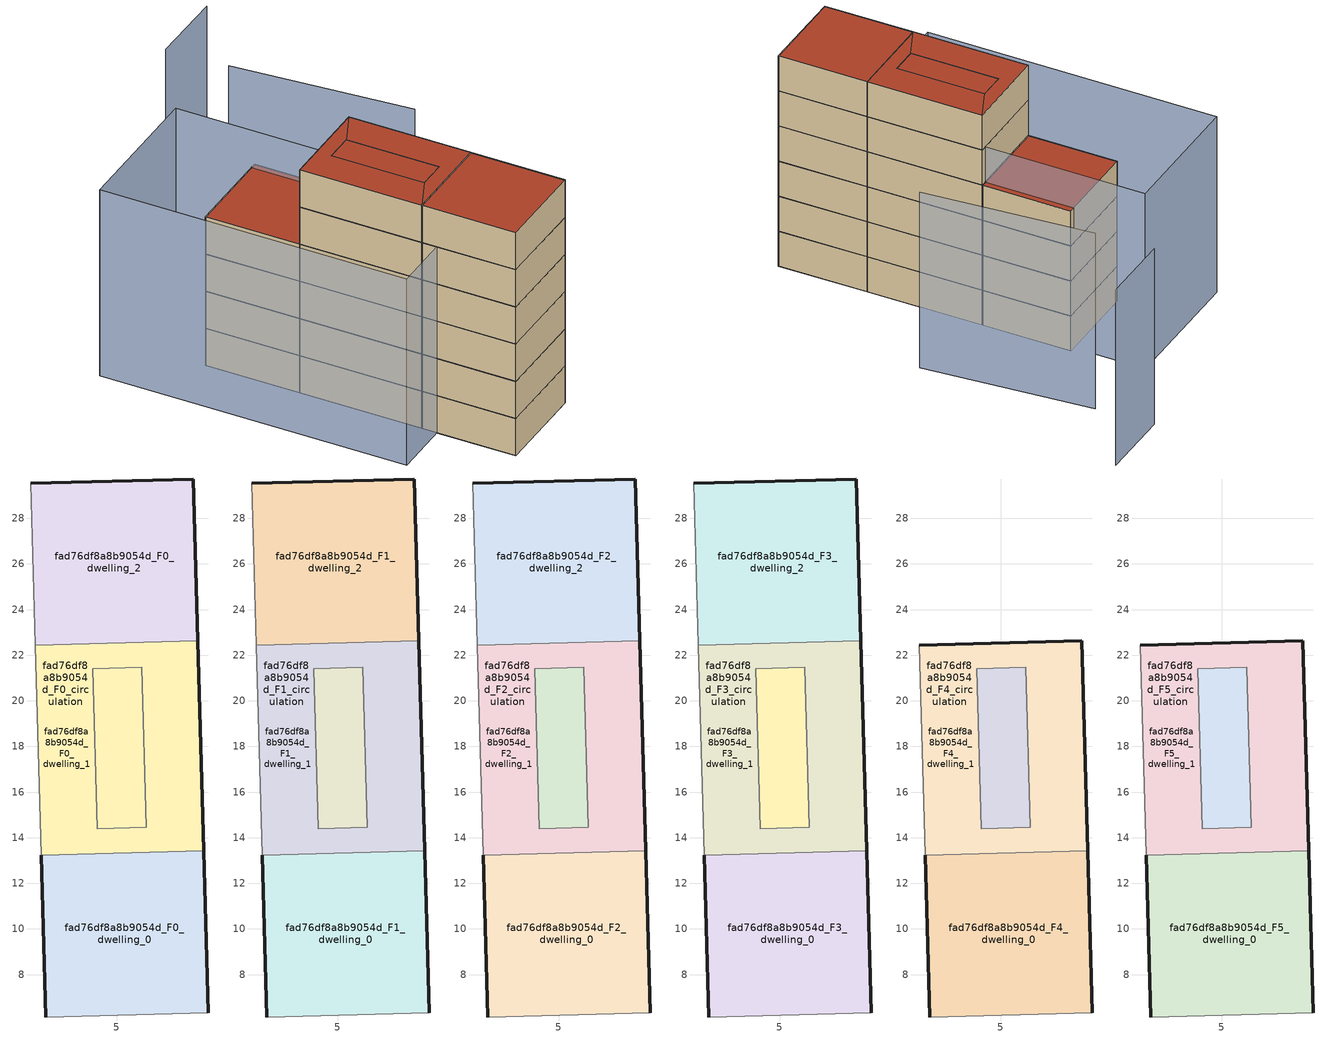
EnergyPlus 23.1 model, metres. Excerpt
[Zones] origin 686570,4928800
fad76df8a8b9054d_F0_dwelling_0
 floor ground (EU_floor_Construction): 9.01,6.34 8.81,13.43 1.69,13.24 1.88,6.14 z0
 wall outside (EU_wall_Construction): 1.88,6.14 1.69,13.24 / 8.81,13.43 9.01,6.34 z0:3
 wall adiabatic (EU_wall_Construction): 9.01,6.34 1.88,6.14 z0:3
 wall to fad76df8a8b9054d_F0_dwelling_1 (EU_wall_Construction): 1.69,13.24 8.81,13.43 z0:3
fad76df8a8b9054d_F0_dwelling_1
 floor ground (EU_floor_Construction): 8.81,13.43 8.56,22.63 6.09,21.47 6.29,14.45 4.15,14.39 1.69,13.24 z0; 6.29,14.45 6.09,21.47 3.96,21.41 4.15,14.39 z0; 4.15,14.39 3.96,21.41 6.09,21.47 8.56,22.63 1.43,22.43 1.69,13.24 z0
 wall outside (EU_wall_Construction): 8.56,22.63 8.81,13.43 z0:3
 wall adiabatic (EU_wall_Construction): 1.69,13.24 1.43,22.43 z0:3
 wall to fad76df8a8b9054d_F0_dwelling_2 (EU_wall_Construction): 1.43,22.43 8.56,22.63 z0:3
fad76df8a8b9054d_F0_dwelling_2
 floor ground (EU_floor_Construction): 8.56,22.63 8.36,29.72 1.24,29.53 1.43,22.43 z0
 wall outside (EU_wall_Construction): 1.24,29.53 8.36,29.72 8.56,22.63 z0:3
 wall adiabatic (EU_wall_Construction): 1.43,22.43 1.24,29.53 z0:3
fad76df8a8b9054d_F0_circulation
 floor ground (EU_floor_Construction): 8.81,13.43 8.56,22.63 6.09,21.47 6.29,14.45 4.15,14.39 1.69,13.24 z0; 6.29,14.45 6.09,21.47 3.96,21.41 4.15,14.39 z0; 4.15,14.39 3.96,21.41 6.09,21.47 8.56,22.63 1.43,22.43 1.69,13.24 z0
 wall adiabatic (EU_wall_Construction): 6.29,14.45 4.15,14.39 3.96,21.41 6.09,21.47 6.29,14.45 z0:3
fad76df8a8b9054d_F1_dwelling_0
 floor to fad76df8a8b9054d_F0_dwelling_0 (EU_floor_Construction): 9,6.34 8.81,13.43 1.69,13.24 1.88,6.14 z3
 wall outside (EU_wall_Construction): 1.88,6.14 1.69,13.24 / 8.81,13.43 9.01,6.34 z3:6
 wall adiabatic (EU_wall_Construction): 9.01,6.34 1.88,6.14 z3:6
 wall to fad76df8a8b9054d_F1_dwelling_1 (EU_wall_Construction): 1.69,13.24 8.81,13.43 z3:6
fad76df8a8b9054d_F1_dwelling_1
 floor outside (EU_floor_Construction): 8.81,13.43 8.56,22.63 6.09,21.47 6.29,14.45 4.15,14.39 1.69,13.24 z3; 4.15,14.39 3.96,21.41 6.09,21.47 8.56,22.63 1.43,22.43 1.69,13.24 z3; 6.29,14.45 6.09,21.47 3.96,21.41 4.15,14.39 z3
 wall outside (EU_wall_Construction): 8.56,22.63 8.81,13.43 z3:6
 wall adiabatic (EU_wall_Construction): 1.69,13.24 1.43,22.43 z3:6
 wall to fad76df8a8b9054d_F1_dwelling_2 (EU_wall_Construction): 1.43,22.43 8.56,22.63 z3:6
fad76df8a8b9054d_F1_dwelling_2
 floor to fad76df8a8b9054d_F0_dwelling_2 (EU_floor_Construction): 8.56,22.63 8.36,29.72 1.24,29.53 1.43,22.43 z3
 wall outside (EU_wall_Construction): 1.24,29.53 8.36,29.72 8.56,22.63 z3:6
 wall adiabatic (EU_wall_Construction): 1.43,22.43 1.24,29.53 z3:6
fad76df8a8b9054d_F1_circulation
 floor to fad76df8a8b9054d_F0_circulation (EU_floor_Construction): 8.81,13.43 8.56,22.63 6.09,21.47 6.29,14.45 4.15,14.39 1.69,13.24 z3; 6.29,14.45 6.09,21.47 3.96,21.41 4.15,14.39 z3; 4.15,14.39 3.96,21.41 6.09,21.47 8.56,22.63 1.43,22.43 1.69,13.24 z3
 wall adiabatic (EU_wall_Construction): 6.29,14.45 4.15,14.39 3.96,21.41 6.09,21.47 6.29,14.45 z3:6
fad76df8a8b9054d_F2_dwelling_0
 floor to fad76df8a8b9054d_F1_dwelling_0 (EU_floor_Construction): 9,6.34 8.81,13.43 1.69,13.24 1.88,6.14 z6
 wall outside (EU_wall_Construction): 1.88,6.14 1.69,13.24 / 8.81,13.43 9.01,6.34 z6:9
 wall adiabatic (EU_wall_Construction): 9.01,6.34 1.88,6.14 z6:9
 wall to fad76df8a8b9054d_F2_dwelling_1 (EU_wall_Construction): 1.69,13.24 8.81,13.43 z6:9
fad76df8a8b9054d_F2_dwelling_1
 floor outside (EU_floor_Construction): 8.81,13.43 8.56,22.63 6.09,21.47 6.29,14.45 4.15,14.39 1.69,13.24 z6; 4.15,14.39 3.96,21.41 6.09,21.47 8.56,22.63 1.43,22.43 1.69,13.24 z6; 6.29,14.45 6.09,21.47 3.96,21.41 4.15,14.39 z6
 wall outside (EU_wall_Construction): 8.56,22.63 8.81,13.43 z6:9
 wall adiabatic (EU_wall_Construction): 1.69,13.24 1.43,22.43 z6:9
 wall to fad76df8a8b9054d_F2_dwelling_2 (EU_wall_Construction): 1.43,22.43 8.56,22.63 z6:9
fad76df8a8b9054d_F2_dwelling_2
 floor to fad76df8a8b9054d_F1_dwelling_2 (EU_floor_Construction): 8.56,22.63 8.36,29.72 1.24,29.53 1.43,22.43 z6
 wall outside (EU_wall_Construction): 1.24,29.53 8.36,29.72 8.56,22.63 z6:9
 wall adiabatic (EU_wall_Construction): 1.43,22.43 1.24,29.53 z6:9
fad76df8a8b9054d_F2_circulation
 floor to fad76df8a8b9054d_F1_circulation (EU_floor_Construction): 8.81,13.43 8.56,22.63 6.09,21.47 6.29,14.45 4.15,14.39 1.69,13.24 z6; 6.29,14.45 6.09,21.47 3.96,21.41 4.15,14.39 z6; 4.15,14.39 3.96,21.41 6.09,21.47 8.56,22.63 1.43,22.43 1.69,13.24 z6
 wall adiabatic (EU_wall_Construction): 6.29,14.45 4.15,14.39 3.96,21.41 6.09,21.47 6.29,14.45 z6:9
fad76df8a8b9054d_F3_dwelling_0
 floor to fad76df8a8b9054d_F2_dwelling_0 (EU_floor_Construction): 9,6.34 8.81,13.43 1.69,13.24 1.88,6.14 z9
 wall outside (EU_wall_Construction): 1.88,6.14 1.69,13.24 / 8.81,13.43 9.01,6.34 z9:12
 wall adiabatic (EU_wall_Construction): 9.01,6.34 1.88,6.14 z9:12
 wall to fad76df8a8b9054d_F3_dwelling_1 (EU_wall_Construction): 1.69,13.24 8.81,13.43 z9:12
fad76df8a8b9054d_F3_dwelling_1
 floor outside (EU_floor_Construction): 8.81,13.43 8.56,22.63 6.09,21.47 6.29,14.45 4.15,14.39 1.69,13.24 z9; 4.15,14.39 3.96,21.41 6.09,21.47 8.56,22.63 1.43,22.43 1.69,13.24 z9; 6.29,14.45 6.09,21.47 3.96,21.41 4.15,14.39 z9
 wall outside (EU_wall_Construction): 8.56,22.63 8.81,13.43 z9:12
 wall adiabatic (EU_wall_Construction): 1.69,13.24 1.43,22.43 z9:12
 wall to fad76df8a8b9054d_F3_dwelling_2 (EU_wall_Construction): 1.43,22.43 8.56,22.63 z9:12
fad76df8a8b9054d_F3_dwelling_2
 floor to fad76df8a8b9054d_F2_dwelling_2 (EU_floor_Construction): 8.56,22.63 8.36,29.72 1.24,29.53 1.43,22.43 z9
 wall outside (EU_wall_Construction): 1.24,29.53 8.36,29.72 8.56,22.63 z9:12
 wall adiabatic (EU_wall_Construction): 1.43,22.43 1.24,29.53 z9:12
 roof outside (EU_roof_Construction): 8.36,29.72 8.56,22.63 1.43,22.43 1.24,29.53 z12
fad76df8a8b9054d_F3_circulation
 floor to fad76df8a8b9054d_F2_circulation (EU_floor_Construction): 8.81,13.43 8.56,22.63 6.09,21.47 6.29,14.45 4.15,14.39 1.69,13.24 z9; 6.29,14.45 6.09,21.47 3.96,21.41 4.15,14.39 z9; 4.15,14.39 3.96,21.41 6.09,21.47 8.56,22.63 1.43,22.43 1.69,13.24 z9
 wall adiabatic (EU_wall_Construction): 6.29,14.45 4.15,14.39 3.96,21.41 6.09,21.47 6.29,14.45 z9:12
fad76df8a8b9054d_F4_dwelling_0
 floor to fad76df8a8b9054d_F3_dwelling_0 (EU_floor_Construction): 9,6.34 8.81,13.43 1.69,13.24 1.88,6.14 z12
 wall outside (EU_wall_Construction): 1.88,6.14 1.69,13.24 / 8.81,13.43 9.01,6.34 z12:15
 wall adiabatic (EU_wall_Construction): 9.01,6.34 1.88,6.14 z12:15
 wall to fad76df8a8b9054d_F4_dwelling_1 (EU_wall_Construction): 1.69,13.24 8.81,13.43 z12:15
fad76df8a8b9054d_F4_dwelling_1
 floor outside (EU_floor_Construction): 8.81,13.43 8.56,22.63 6.09,21.47 6.29,14.45 4.15,14.39 1.69,13.24 z12; 4.15,14.39 3.96,21.41 6.09,21.47 8.56,22.63 1.43,22.43 1.69,13.24 z12; 6.29,14.45 6.09,21.47 3.96,21.41 4.15,14.39 z12
 wall outside (EU_wall_Construction): 1.43,22.43 8.56,22.63 8.81,13.43 z12:15
 wall adiabatic (EU_wall_Construction): 1.69,13.24 1.43,22.43 z12:15
fad76df8a8b9054d_F4_circulation
 floor to fad76df8a8b9054d_F3_circulation (EU_floor_Construction): 8.81,13.43 8.56,22.63 6.09,21.47 6.29,14.45 4.15,14.39 1.69,13.24 z12; 6.29,14.45 6.09,21.47 3.96,21.41 4.15,14.39 z12; 4.15,14.39 3.96,21.41 6.09,21.47 8.56,22.63 1.43,22.43 1.69,13.24 z12
 wall adiabatic (EU_wall_Construction): 6.29,14.45 4.15,14.39 3.96,21.41 6.09,21.47 6.29,14.45 z12:15
fad76df8a8b9054d_F5_dwelling_0
 floor to fad76df8a8b9054d_F4_dwelling_0 (EU_floor_Construction): 9,6.34 8.81,13.43 1.69,13.24 1.88,6.14 z15
 wall outside (EU_wall_Construction): 1.88,6.14 1.69,13.24 / 8.81,13.43 9.01,6.34 z15:18
 wall adiabatic (EU_wall_Construction): 9.01,6.34 1.88,6.14 z15:18
 wall to fad76df8a8b9054d_F5_dwelling_1 (EU_wall_Construction): 1.69,13.24 8.81,13.43 z15:18
 roof outside (EU_roof_Construction): 8.81,13.43 9.01,6.34 1.88,6.14 1.69,13.24 z18
fad76df8a8b9054d_F5_dwelling_1
 floor outside (EU_floor_Construction): 8.81,13.43 8.56,22.63 6.09,21.47 6.29,14.45 4.15,14.39 1.69,13.24 z15; 4.15,14.39 3.96,21.41 6.09,21.47 8.56,22.63 1.43,22.43 1.69,13.24 z15; 6.29,14.45 6.09,21.47 3.96,21.41 4.15,14.39 z15
 wall outside (EU_wall_Construction): 1.43,22.43 8.56,22.63 8.81,13.43 z15:18
 wall adiabatic (EU_wall_Construction): 1.69,13.24 1.43,22.43 z15:18
 roof outside (EU_roof_Construction): 4.15,14.39 3.96,21.41 6.09,21.47 8.56,22.63 1.43,22.43 1.69,13.24 z18; 6.29,14.45 6.09,21.47 3.96,21.41 4.15,14.39 z18; 8.81,13.43 8.56,22.63 6.09,21.47 6.29,14.45 4.15,14.39 1.69,13.24 z18
fad76df8a8b9054d_F5_circulation
 floor to fad76df8a8b9054d_F4_circulation (EU_floor_Construction): 8.81,13.43 8.56,22.63 6.09,21.47 6.29,14.45 4.15,14.39 1.69,13.24 z15; 6.29,14.45 6.09,21.47 3.96,21.41 4.15,14.39 z15; 4.15,14.39 3.96,21.41 6.09,21.47 8.56,22.63 1.43,22.43 1.69,13.24 z15
 wall adiabatic (EU_wall_Construction): 6.29,14.45 4.15,14.39 3.96,21.41 6.09,21.47 6.29,14.45 z15:18
 roof outside (EU_roof_Construction): 4.15,14.39 3.96,21.41 6.09,21.47 8.56,22.63 1.43,22.43 1.69,13.24 z18; 6.29,14.45 6.09,21.47 3.96,21.41 4.15,14.39 z18; 8.81,13.43 8.56,22.63 6.09,21.47 6.29,14.45 4.15,14.39 1.69,13.24 z18
shading: 15.38,21.36 13.87,34.76 / 19.42,39.5 13.57,39.39 / -2.62,12.01 -3.22,35.12 / -3.22,35.12 7.75,35.41 / 7.75,35.41 8.35,12.3 / 8.35,12.3 -2.62,12.01 z0:15
[Building]
EU S2 Campaign: North Axis=0; Terrain=City; Solar Distribution=FullExterior
[Site:Location]
Bologna: Latitude=44.5; Longitude=11.25; Time Zone=1; Elevation=37
[SizingPeriod:WeatherFileDays]
AnnualSizingPeriod: Begin Month=1; Begin Day of Month=1; End Month=12; End Day of Month=31; Day of Week for Start Day=Monday; Use Weather File Daylight Saving Period=No; Use Weather File Rain and Snow Indicators=No
[MATERIAL]
EU_InternalMass_Material: Roughness=MediumRough; Thickness=0.1; Conductivity=1; Density=1800; Specific Heat=900; Thermal Absorptance=0.9; Solar Absorptance=0.7; Visible Absorptance=0.7
[MATERIAL:NOMASS] Roughness=MediumRough; Thermal Absorptance=0.9; Solar Absorptance=0.7; Visible Absorptance=0.7
Name | Thermal Resistance
EU_wall_NoMass | 0.905828
EU_roof_NoMass | 0.37593
EU_floor_NoMass | 0.67114
[CONSTRUCTION]
EU_wall_Construction: EU_wall_NoMass
EU_roof_Construction: EU_roof_NoMass
EU_floor_Construction: EU_floor_NoMass
EU_InternalMass_Construction: EU_InternalMass_Material
[ZONE] Type=1; Multiplier=1; Ceiling Height=autocalculate; Floor Area=autocalculate; Part of Total Floor Area=Yes
Name | Volume
fad76df8a8b9054d_F0_dwelling_0; fad76df8a8b9054d_F1_dwelling_0; fad76df8a8b9054d_F2_dwelling_0; fad76df8a8b9054d_F3_dwelling_0; fad76df8a8b9054d_F4_dwelling_0; fad76df8a8b9054d_F5_dwelling_0 | 151.707
fad76df8a8b9054d_F0_dwelling_1; fad76df8a8b9054d_F1_dwelling_1; fad76df8a8b9054d_F2_dwelling_1; fad76df8a8b9054d_F3_dwelling_1; fad76df8a8b9054d_F4_dwelling_1; fad76df8a8b9054d_F5_dwelling_1; fad76df8a8b9054d_F0_circulation; fad76df8a8b9054d_F1_circulation; fad76df8a8b9054d_F2_circulation; fad76df8a8b9054d_F3_circulation; fad76df8a8b9054d_F4_circulation; fad76df8a8b9054d_F5_circulation | 196.701
fad76df8a8b9054d_F0_dwelling_2 | 151.695
fad76df8a8b9054d_F1_dwelling_2; fad76df8a8b9054d_F2_dwelling_2; fad76df8a8b9054d_F3_dwelling_2 | 151.696
[INTERNALMASS] Construction=EU_InternalMass_Construction
Name | Zone or ZoneList | Surface Area
fad76df8a8b9054d_F0_dwelling_0_EU_InternalMass | fad76df8a8b9054d_F0_dwelling_0 | 50.5609
fad76df8a8b9054d_F0_dwelling_1_EU_InternalMass | fad76df8a8b9054d_F0_dwelling_1 | 50.5609
fad76df8a8b9054d_F0_dwelling_2_EU_InternalMass | fad76df8a8b9054d_F0_dwelling_2 | 50.5609
fad76df8a8b9054d_F1_dwelling_0_EU_InternalMass | fad76df8a8b9054d_F1_dwelling_0 | 50.5609
fad76df8a8b9054d_F1_dwelling_1_EU_InternalMass | fad76df8a8b9054d_F1_dwelling_1 | 50.5609
fad76df8a8b9054d_F1_dwelling_2_EU_InternalMass | fad76df8a8b9054d_F1_dwelling_2 | 50.5609
fad76df8a8b9054d_F2_dwelling_0_EU_InternalMass | fad76df8a8b9054d_F2_dwelling_0 | 50.5609
fad76df8a8b9054d_F2_dwelling_1_EU_InternalMass | fad76df8a8b9054d_F2_dwelling_1 | 50.5609
fad76df8a8b9054d_F2_dwelling_2_EU_InternalMass | fad76df8a8b9054d_F2_dwelling_2 | 50.5609
fad76df8a8b9054d_F3_dwelling_0_EU_InternalMass | fad76df8a8b9054d_F3_dwelling_0 | 50.5609
fad76df8a8b9054d_F3_dwelling_1_EU_InternalMass | fad76df8a8b9054d_F3_dwelling_1 | 50.5609
fad76df8a8b9054d_F3_dwelling_2_EU_InternalMass | fad76df8a8b9054d_F3_dwelling_2 | 50.5609
fad76df8a8b9054d_F4_dwelling_0_EU_InternalMass | fad76df8a8b9054d_F4_dwelling_0 | 75.8414
fad76df8a8b9054d_F4_dwelling_1_EU_InternalMass | fad76df8a8b9054d_F4_dwelling_1 | 75.8414
fad76df8a8b9054d_F5_dwelling_0_EU_InternalMass | fad76df8a8b9054d_F5_dwelling_0 | 75.8414
fad76df8a8b9054d_F5_dwelling_1_EU_InternalMass | fad76df8a8b9054d_F5_dwelling_1 | 75.8414
[OTHEREQUIPMENT] Fuel Type=Electricity; Design Level Calculation Method=Watts/Area; Power per Zone Floor Area=1; Fraction Latent=0; Fraction Radiant=0; Fraction Lost=0; Carbon Dioxide Generation Rate=0; EndUse Subcategory=EU_Step8_InternalGains
Name | Zone or ZoneList or Space or SpaceList | Schedule
EU_Step8_InternalGain_fad76df8a8b9054d_F0_dwelling_0_f000 | fad76df8a8b9054d_F0_dwelling_0 | EU_Step8_GainSchedule_fad76df8a8b9054d_F0_dwelling_0_f000
EU_Step8_InternalGain_fad76df8a8b9054d_F0_dwelling_1_f000 | fad76df8a8b9054d_F0_dwelling_1 | EU_Step8_GainSchedule_fad76df8a8b9054d_F0_dwelling_1_f000
EU_Step8_InternalGain_fad76df8a8b9054d_F0_dwelling_2_f000 | fad76df8a8b9054d_F0_dwelling_2 | EU_Step8_GainSchedule_fad76df8a8b9054d_F0_dwelling_2_f000
EU_Step8_InternalGain_fad76df8a8b9054d_F1_dwelling_0_f000 | fad76df8a8b9054d_F1_dwelling_0 | EU_Step8_GainSchedule_fad76df8a8b9054d_F1_dwelling_0_f000
EU_Step8_InternalGain_fad76df8a8b9054d_F1_dwelling_1_f000 | fad76df8a8b9054d_F1_dwelling_1 | EU_Step8_GainSchedule_fad76df8a8b9054d_F1_dwelling_1_f000
EU_Step8_InternalGain_fad76df8a8b9054d_F1_dwelling_2_f000 | fad76df8a8b9054d_F1_dwelling_2 | EU_Step8_GainSchedule_fad76df8a8b9054d_F1_dwelling_2_f000
EU_Step8_InternalGain_fad76df8a8b9054d_F2_dwelling_0_f000 | fad76df8a8b9054d_F2_dwelling_0 | EU_Step8_GainSchedule_fad76df8a8b9054d_F2_dwelling_0_f000
EU_Step8_InternalGain_fad76df8a8b9054d_F2_dwelling_1_f000 | fad76df8a8b9054d_F2_dwelling_1 | EU_Step8_GainSchedule_fad76df8a8b9054d_F2_dwelling_1_f000
EU_Step8_InternalGain_fad76df8a8b9054d_F2_dwelling_2_f000 | fad76df8a8b9054d_F2_dwelling_2 | EU_Step8_GainSchedule_fad76df8a8b9054d_F2_dwelling_2_f000
EU_Step8_InternalGain_fad76df8a8b9054d_F3_dwelling_0_f000 | fad76df8a8b9054d_F3_dwelling_0 | EU_Step8_GainSchedule_fad76df8a8b9054d_F3_dwelling_0_f000
EU_Step8_InternalGain_fad76df8a8b9054d_F3_dwelling_1_f000 | fad76df8a8b9054d_F3_dwelling_1 | EU_Step8_GainSchedule_fad76df8a8b9054d_F3_dwelling_1_f000
EU_Step8_InternalGain_fad76df8a8b9054d_F3_dwelling_2_f000 | fad76df8a8b9054d_F3_dwelling_2 | EU_Step8_GainSchedule_fad76df8a8b9054d_F3_dwelling_2_f000
EU_Step8_InternalGain_fad76df8a8b9054d_F4_dwelling_0_f000 | fad76df8a8b9054d_F4_dwelling_0 | EU_Step8_GainSchedule_fad76df8a8b9054d_F4_dwelling_0_f000
EU_Step8_InternalGain_fad76df8a8b9054d_F4_dwelling_1_f000 | fad76df8a8b9054d_F4_dwelling_1 | EU_Step8_GainSchedule_fad76df8a8b9054d_F4_dwelling_1_f000
EU_Step8_InternalGain_fad76df8a8b9054d_F5_dwelling_0_f000 | fad76df8a8b9054d_F5_dwelling_0 | EU_Step8_GainSchedule_fad76df8a8b9054d_F5_dwelling_0_f000
EU_Step8_InternalGain_fad76df8a8b9054d_F5_dwelling_1_f000 | fad76df8a8b9054d_F5_dwelling_1 | EU_Step8_GainSchedule_fad76df8a8b9054d_F5_dwelling_1_f000
[ZONEINFILTRATION:DESIGNFLOWRATE] Schedule=EU_AlwaysOn; Design Flow Rate Calculation Method=Flow/Area; Flow Rate per Floor Area=0.0005; Constant Term Coefficient=1; Temperature Term Coefficient=0; Velocity Term Coefficient=0; Velocity Squared Term Coefficient=0
Name | Zone or ZoneList or Space or SpaceList
EU_Circulation_Infiltration_fad76df8a8b9054d_F0_circulation | fad76df8a8b9054d_F0_circulation
EU_Circulation_Infiltration_fad76df8a8b9054d_F1_circulation | fad76df8a8b9054d_F1_circulation
EU_Circulation_Infiltration_fad76df8a8b9054d_F2_circulation | fad76df8a8b9054d_F2_circulation
EU_Circulation_Infiltration_fad76df8a8b9054d_F3_circulation | fad76df8a8b9054d_F3_circulation
EU_Circulation_Infiltration_fad76df8a8b9054d_F4_circulation | fad76df8a8b9054d_F4_circulation
EU_Circulation_Infiltration_fad76df8a8b9054d_F5_circulation | fad76df8a8b9054d_F5_circulation
[ZONEVENTILATION:DESIGNFLOWRATE] Schedule=EU_AlwaysOn; Design Flow Rate Calculation Method=AirChanges/Hour; Air Changes per Hour=0.73129; Ventilation Type=Natural; Fan Pressure Rise=0; Fan Total Efficiency=1; Constant Term Coefficient=1; Temperature Term Coefficient=0; Velocity Term Coefficient=0; Velocity Squared Term Coefficient=0; Minimum Indoor Temperature=-100; Maximum Indoor Temperature=100; Delta Temperature=-100; Minimum Outdoor Temperature=-100; Maximum Outdoor Temperature=100; Maximum Wind Speed=40
Name | Zone or ZoneList or Space or SpaceList
EU_ConstantAir_fad76df8a8b9054d_F0_dwelling_0 | fad76df8a8b9054d_F0_dwelling_0
EU_ConstantAir_fad76df8a8b9054d_F0_dwelling_1 | fad76df8a8b9054d_F0_dwelling_1
EU_ConstantAir_fad76df8a8b9054d_F0_dwelling_2 | fad76df8a8b9054d_F0_dwelling_2
EU_ConstantAir_fad76df8a8b9054d_F1_dwelling_0 | fad76df8a8b9054d_F1_dwelling_0
EU_ConstantAir_fad76df8a8b9054d_F1_dwelling_1 | fad76df8a8b9054d_F1_dwelling_1
EU_ConstantAir_fad76df8a8b9054d_F1_dwelling_2 | fad76df8a8b9054d_F1_dwelling_2
EU_ConstantAir_fad76df8a8b9054d_F2_dwelling_0 | fad76df8a8b9054d_F2_dwelling_0
EU_ConstantAir_fad76df8a8b9054d_F2_dwelling_1 | fad76df8a8b9054d_F2_dwelling_1
EU_ConstantAir_fad76df8a8b9054d_F2_dwelling_2 | fad76df8a8b9054d_F2_dwelling_2
EU_ConstantAir_fad76df8a8b9054d_F3_dwelling_0 | fad76df8a8b9054d_F3_dwelling_0
EU_ConstantAir_fad76df8a8b9054d_F3_dwelling_1 | fad76df8a8b9054d_F3_dwelling_1
EU_ConstantAir_fad76df8a8b9054d_F3_dwelling_2 | fad76df8a8b9054d_F3_dwelling_2
EU_ConstantAir_fad76df8a8b9054d_F4_dwelling_0 | fad76df8a8b9054d_F4_dwelling_0
EU_ConstantAir_fad76df8a8b9054d_F4_dwelling_1 | fad76df8a8b9054d_F4_dwelling_1
EU_ConstantAir_fad76df8a8b9054d_F5_dwelling_0 | fad76df8a8b9054d_F5_dwelling_0
EU_ConstantAir_fad76df8a8b9054d_F5_dwelling_1 | fad76df8a8b9054d_F5_dwelling_1
[HVACTEMPLATE:THERMOSTAT] Constant Heating Setpoint=20; Constant Cooling Setpoint=50
EU_HeatOnly_fad76df8a8b9054d_F0_dwelling_0; EU_HeatOnly_fad76df8a8b9054d_F0_dwelling_1; EU_HeatOnly_fad76df8a8b9054d_F0_dwelling_2; EU_HeatOnly_fad76df8a8b9054d_F1_dwelling_0; EU_HeatOnly_fad76df8a8b9054d_F1_dwelling_1; EU_HeatOnly_fad76df8a8b9054d_F1_dwelling_2; EU_HeatOnly_fad76df8a8b9054d_F2_dwelling_0; EU_HeatOnly_fad76df8a8b9054d_F2_dwelling_1; EU_HeatOnly_fad76df8a8b9054d_F2_dwelling_2; EU_HeatOnly_fad76df8a8b9054d_F3_dwelling_0; EU_HeatOnly_fad76df8a8b9054d_F3_dwelling_1; EU_HeatOnly_fad76df8a8b9054d_F3_dwelling_2; EU_HeatOnly_fad76df8a8b9054d_F4_dwelling_0; EU_HeatOnly_fad76df8a8b9054d_F4_dwelling_1; EU_HeatOnly_fad76df8a8b9054d_F5_dwelling_0; EU_HeatOnly_fad76df8a8b9054d_F5_dwelling_1
[HVACTEMPLATE:ZONE:IDEALLOADSAIRSYSTEM] System Availability Schedule=EU_AlwaysOn; Maximum Heating Supply Air Temperature=50; Minimum Cooling Supply Air Temperature=13; Maximum Heating Supply Air Humidity Ratio=0.0156; Minimum Cooling Supply Air Humidity Ratio=0.0077; Heating Limit=NoLimit; Cooling Limit=NoLimit; Heating Availability Schedule=EU_AlwaysOn; Cooling Availability Schedule=EU_CoolingOff; Dehumidification Control Type=ConstantSensibleHeatRatio; Cooling Sensible Heat Ratio=0.7; Dehumidification Setpoint=60; Humidification Control Type=None; Humidification Setpoint=30; Outdoor Air Method=None; Outdoor Air Flow Rate per Person=0.00944; Outdoor Air Flow Rate per Zone Floor Area=0; Outdoor Air Flow Rate per Zone=0; Demand Controlled Ventilation Type=None; Outdoor Air Economizer Type=NoEconomizer; Heat Recovery Type=None; Sensible Heat Recovery Effectiveness=0.7; Latent Heat Recovery Effectiveness=0.65
Name | Template Thermostat
fad76df8a8b9054d_F0_dwelling_0 | EU_HeatOnly_fad76df8a8b9054d_F0_dwelling_0
fad76df8a8b9054d_F0_dwelling_1 | EU_HeatOnly_fad76df8a8b9054d_F0_dwelling_1
fad76df8a8b9054d_F0_dwelling_2 | EU_HeatOnly_fad76df8a8b9054d_F0_dwelling_2
fad76df8a8b9054d_F1_dwelling_0 | EU_HeatOnly_fad76df8a8b9054d_F1_dwelling_0
fad76df8a8b9054d_F1_dwelling_1 | EU_HeatOnly_fad76df8a8b9054d_F1_dwelling_1
fad76df8a8b9054d_F1_dwelling_2 | EU_HeatOnly_fad76df8a8b9054d_F1_dwelling_2
fad76df8a8b9054d_F2_dwelling_0 | EU_HeatOnly_fad76df8a8b9054d_F2_dwelling_0
fad76df8a8b9054d_F2_dwelling_1 | EU_HeatOnly_fad76df8a8b9054d_F2_dwelling_1
fad76df8a8b9054d_F2_dwelling_2 | EU_HeatOnly_fad76df8a8b9054d_F2_dwelling_2
fad76df8a8b9054d_F3_dwelling_0 | EU_HeatOnly_fad76df8a8b9054d_F3_dwelling_0
fad76df8a8b9054d_F3_dwelling_1 | EU_HeatOnly_fad76df8a8b9054d_F3_dwelling_1
fad76df8a8b9054d_F3_dwelling_2 | EU_HeatOnly_fad76df8a8b9054d_F3_dwelling_2
fad76df8a8b9054d_F4_dwelling_0 | EU_HeatOnly_fad76df8a8b9054d_F4_dwelling_0
fad76df8a8b9054d_F4_dwelling_1 | EU_HeatOnly_fad76df8a8b9054d_F4_dwelling_1
fad76df8a8b9054d_F5_dwelling_0 | EU_HeatOnly_fad76df8a8b9054d_F5_dwelling_0
fad76df8a8b9054d_F5_dwelling_1 | EU_HeatOnly_fad76df8a8b9054d_F5_dwelling_1
[SIZING:ZONE] Zone Cooling Design Supply Air Temperature Input Method=SupplyAirTemperature; Zone Cooling Design Supply Air Temperature=13; Zone Heating Design Supply Air Temperature Input Method=SupplyAirTemperature; Zone Heating Design Supply Air Temperature=50; Zone Cooling Design Supply Air Humidity Ratio=0.008; Zone Heating Design Supply Air Humidity Ratio=0.008; Cooling Design Air Flow Method=DesignDay; Cooling Design Air Flow Rate=0; Cooling Minimum Air Flow per Zone Floor Area=0.000762; Cooling Minimum Air Flow=0; Cooling Minimum Air Flow Fraction=0.2; Heating Design Air Flow Method=DesignDay; Heating Design Air Flow Rate=0; Heating Maximum Air Flow per Zone Floor Area=0.002032; Heating Maximum Air Flow=0.141576; Heating Maximum Air Flow Fraction=0.3; Account for Dedicated Outdoor Air System=No; Dedicated Outdoor Air System Control Strategy=NeutralSupplyAir; Dedicated Outdoor Air Low Setpoint Temperature for Design=autosize; Dedicated Outdoor Air High Setpoint Temperature for Design=autosize; Zone Load Sizing Method=Sensible Load Only No Latent Load; Zone Latent Cooling Design Supply Air Humidity Ratio Input Method=HumidityRatioDifference; Zone Cooling Design Supply Air Humidity Ratio Difference=0.005; Zone Latent Heating Design Supply Air Humidity Ratio Input Method=HumidityRatioDifference; Zone Humidification Design Supply Air Humidity Ratio Difference=0.005
fad76df8a8b9054d_F0_dwelling_0; fad76df8a8b9054d_F0_dwelling_1; fad76df8a8b9054d_F0_dwelling_2; fad76df8a8b9054d_F1_dwelling_0; fad76df8a8b9054d_F1_dwelling_1; fad76df8a8b9054d_F1_dwelling_2; fad76df8a8b9054d_F2_dwelling_0; fad76df8a8b9054d_F2_dwelling_1; fad76df8a8b9054d_F2_dwelling_2; fad76df8a8b9054d_F3_dwelling_0; fad76df8a8b9054d_F3_dwelling_1; fad76df8a8b9054d_F3_dwelling_2; fad76df8a8b9054d_F4_dwelling_0; fad76df8a8b9054d_F4_dwelling_1; fad76df8a8b9054d_F5_dwelling_0; fad76df8a8b9054d_F5_dwelling_1
[SCHEDULE:CONSTANT]
Name | Hourly Value
EU_AlwaysOn | 1
EU_CoolingOff | 0
[SCHEDULE:FILE] Column Number=1; Rows to Skip at Top=0; Number of Hours of Data=8760; Column Separator=Comma; Interpolate to Timestep=No; Minutes per Item=60; Adjust Schedule for Daylight Savings=Yes
Name | File
EU_Step8_GainSchedule_fad76df8a8b9054d_F0_dwelling_0_f000 | ../../schedules/fad76df8a8b9054d/fad76df8a8b9054d_F0_dwelling_0_f000_gain.csv
EU_Step8_GainSchedule_fad76df8a8b9054d_F0_dwelling_1_f000 | ../../schedules/fad76df8a8b9054d/fad76df8a8b9054d_F0_dwelling_1_f000_gain.csv
EU_Step8_GainSchedule_fad76df8a8b9054d_F0_dwelling_2_f000 | ../../schedules/fad76df8a8b9054d/fad76df8a8b9054d_F0_dwelling_2_f000_gain.csv
EU_Step8_GainSchedule_fad76df8a8b9054d_F1_dwelling_0_f000 | ../../schedules/fad76df8a8b9054d/fad76df8a8b9054d_F1_dwelling_0_f000_gain.csv
EU_Step8_GainSchedule_fad76df8a8b9054d_F1_dwelling_1_f000 | ../../schedules/fad76df8a8b9054d/fad76df8a8b9054d_F1_dwelling_1_f000_gain.csv
EU_Step8_GainSchedule_fad76df8a8b9054d_F1_dwelling_2_f000 | ../../schedules/fad76df8a8b9054d/fad76df8a8b9054d_F1_dwelling_2_f000_gain.csv
EU_Step8_GainSchedule_fad76df8a8b9054d_F2_dwelling_0_f000 | ../../schedules/fad76df8a8b9054d/fad76df8a8b9054d_F2_dwelling_0_f000_gain.csv
EU_Step8_GainSchedule_fad76df8a8b9054d_F2_dwelling_1_f000 | ../../schedules/fad76df8a8b9054d/fad76df8a8b9054d_F2_dwelling_1_f000_gain.csv
EU_Step8_GainSchedule_fad76df8a8b9054d_F2_dwelling_2_f000 | ../../schedules/fad76df8a8b9054d/fad76df8a8b9054d_F2_dwelling_2_f000_gain.csv
EU_Step8_GainSchedule_fad76df8a8b9054d_F3_dwelling_0_f000 | ../../schedules/fad76df8a8b9054d/fad76df8a8b9054d_F3_dwelling_0_f000_gain.csv
EU_Step8_GainSchedule_fad76df8a8b9054d_F3_dwelling_1_f000 | ../../schedules/fad76df8a8b9054d/fad76df8a8b9054d_F3_dwelling_1_f000_gain.csv
EU_Step8_GainSchedule_fad76df8a8b9054d_F3_dwelling_2_f000 | ../../schedules/fad76df8a8b9054d/fad76df8a8b9054d_F3_dwelling_2_f000_gain.csv
EU_Step8_GainSchedule_fad76df8a8b9054d_F4_dwelling_0_f000 | ../../schedules/fad76df8a8b9054d/fad76df8a8b9054d_F4_dwelling_0_f000_gain.csv
EU_Step8_GainSchedule_fad76df8a8b9054d_F4_dwelling_1_f000 | ../../schedules/fad76df8a8b9054d/fad76df8a8b9054d_F4_dwelling_1_f000_gain.csv
EU_Step8_GainSchedule_fad76df8a8b9054d_F5_dwelling_0_f000 | ../../schedules/fad76df8a8b9054d/fad76df8a8b9054d_F5_dwelling_0_f000_gain.csv
EU_Step8_GainSchedule_fad76df8a8b9054d_F5_dwelling_1_f000 | ../../schedules/fad76df8a8b9054d/fad76df8a8b9054d_F5_dwelling_1_f000_gain.csv
